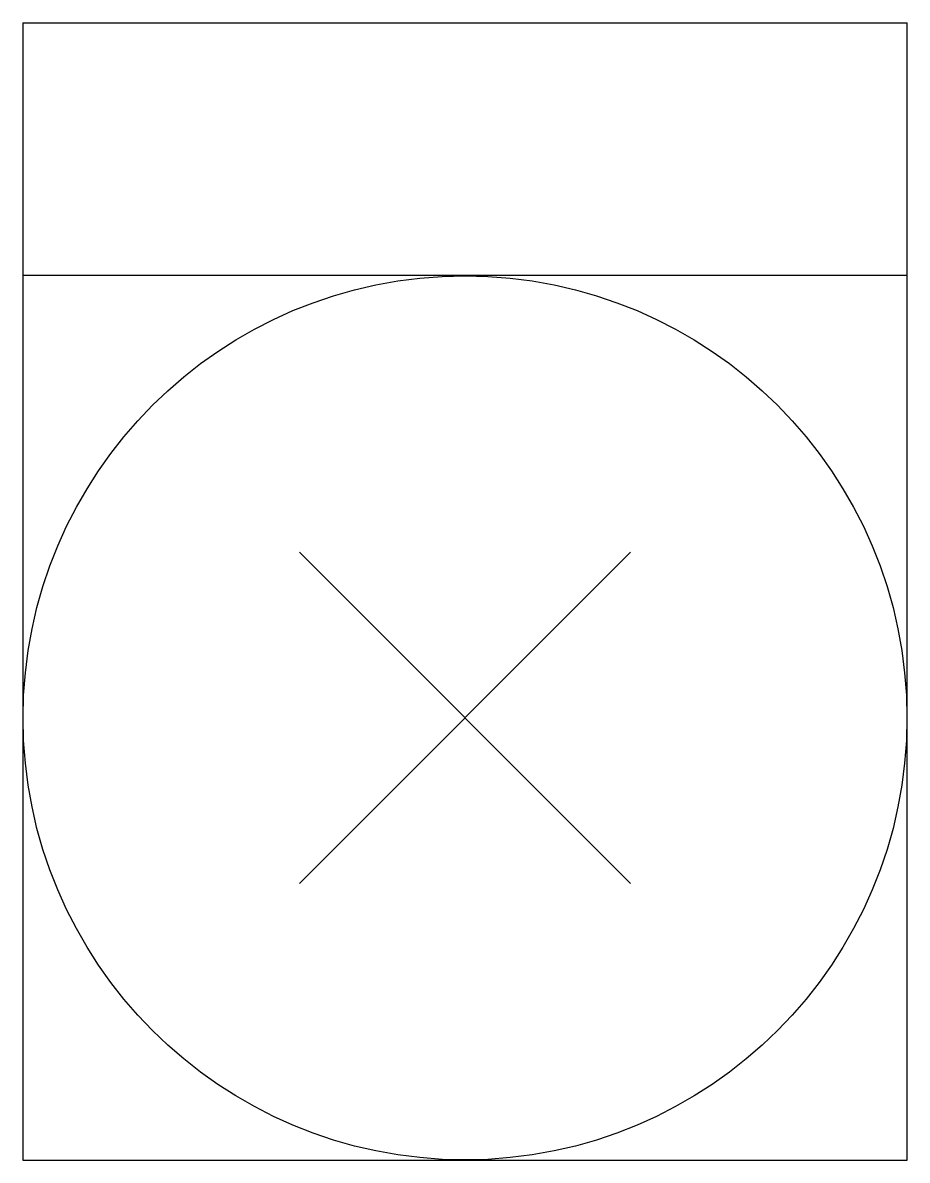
# Model space of a CAD drawing. Header units: millimetres. Extents: x 175 to 4940, y -2082 to 1907.
# Drawn here: x 3911.63 to 3918.63, y -2081.83 to -2072.83 of the extents above; entities that cross this region are included whole.
import ezdxf

# ---------------------------------------------------------------- set-up
doc = ezdxf.new("R2010")
doc.units = ezdxf.units.MM
doc.layers.add('Z_OM_OUTLINE', color=7, linetype='Continuous')

msp = doc.modelspace()

# ---------------------------------------------------------------- linework, layer by layer
at = {"color": 0, "lineweight": -2}
msp.add_line((3911.6309, -2072.8334), (3918.6309, -2072.8334), dxfattribs=at)
at = {"layer": 'Z_OM_OUTLINE'}
for p, q in [((3911.6309, -2072.8334), (3911.6309, -2081.8334)), ((3918.6309, -2081.8334), (3918.6309, -2072.8334)), ((3918.6309, -2074.8334), (3911.6309, -2074.8334)), ((3916.4415, -2079.644), (3913.8204, -2077.0228)), ((3913.8204, -2079.644), (3916.4415, -2077.0228)), ((3911.6309, -2081.8334), (3918.6309, -2081.8334))]:
    msp.add_line(p, q, dxfattribs=at)
msp.add_circle((3915.1309, -2078.3334), 3.4975, dxfattribs=at)

doc.saveas('drawing.dxf')
